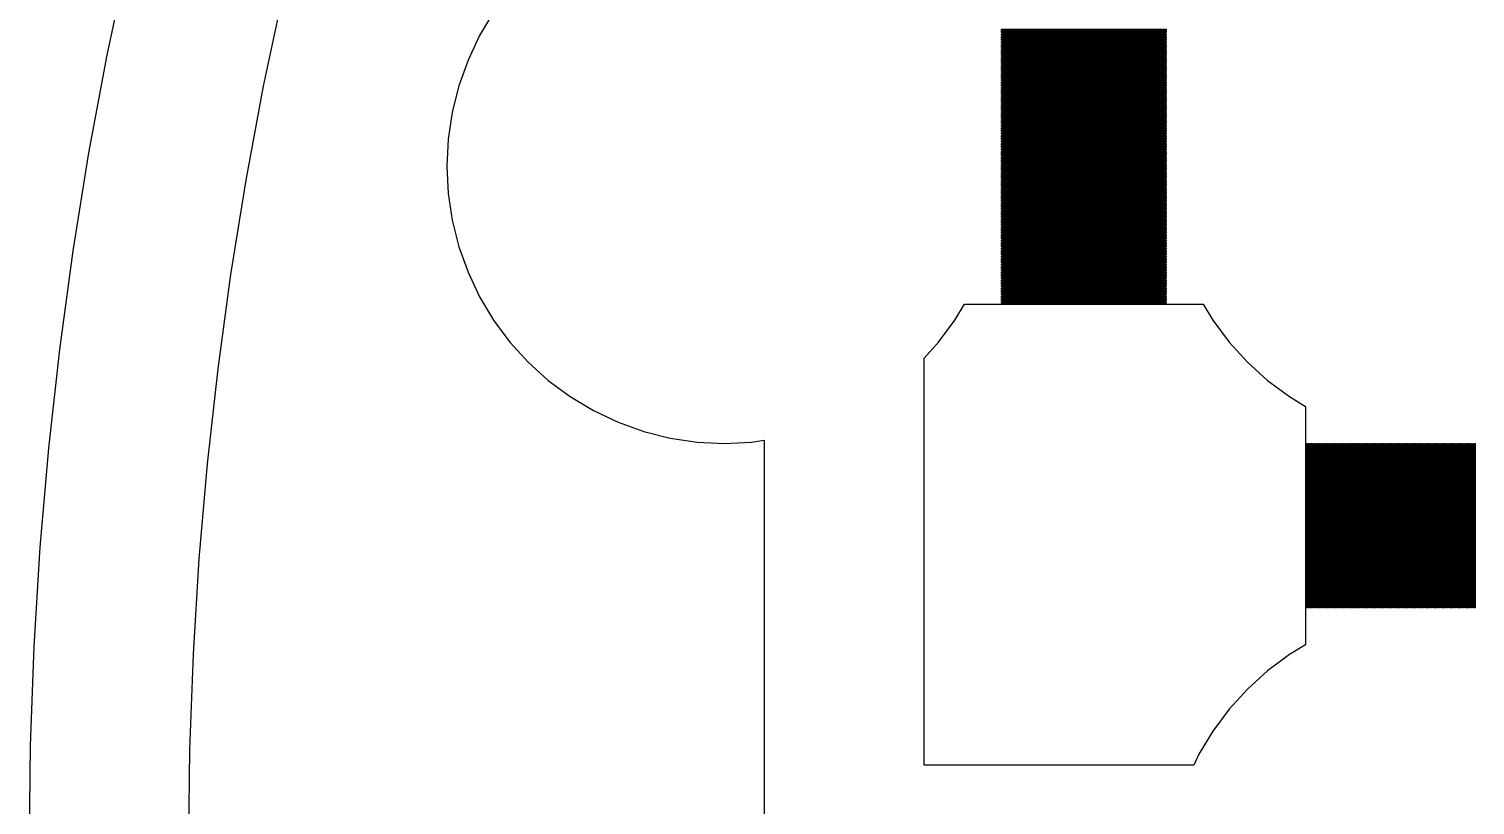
# Model space of a CAD drawing. Extents: x -10 to 91, y -24 to 82.
# Drawn here: x -10.2 to 7.89, y 27.5 to 37.22 of the extents above; entities that cross this region are included whole.
import ezdxf

# ---------------------------------------------------------------- set-up
doc = ezdxf.new("R2010")
doc.units = 0

msp = doc.modelspace()

# ---------------------------------------------------------------- linework, layer by layer
for p, q in [((-8.96809, 38.1084), (-9.2258, 36.8911)), ((-7.26424, 36.5009), (-7.01669, 37.6702)), ((-4.38519, 37.4278), (-4.56026, 37.1357)), ((-4.56026, 37.1357), (-4.70586, 36.8279)), ((1.97, 37.205), (1.97, 37.215)), ((1.97, 37.215), (4.03, 37.215)), ((4.03, 37.205), (1.97, 37.205)), ((1.97, 37.185), (1.97, 37.195)), ((1.97, 37.195), (4.03, 37.195)), ((4.03, 37.185), (1.97, 37.185)), ((1.97, 37.165), (1.97, 37.175)), ((1.97, 37.175), (4.03, 37.175)), ((4.03, 37.165), (1.97, 37.165)), ((1.97, 37.145), (1.97, 37.155)), ((1.97, 37.155), (4.03, 37.155)), ((4.03, 37.145), (1.97, 37.145)), ((1.97, 37.125), (1.97, 37.135)), ((1.97, 37.135), (4.03, 37.135)), ((4.03, 37.125), (1.97, 37.125)), ((1.97, 37.105), (1.97, 37.115)), ((1.97, 37.115), (4.03, 37.115)), ((4.03, 37.105), (1.97, 37.105)), ((1.97, 37.085), (1.97, 37.095)), ((1.97, 37.095), (4.03, 37.095)), ((4.03, 37.215), (4.03, 37.205)), ((4.03, 37.195), (4.03, 37.185)), ((4.03, 37.175), (4.03, 37.165)), ((4.03, 37.155), (4.03, 37.145)), ((4.03, 37.135), (4.03, 37.125)), ((4.03, 37.115), (4.03, 37.105)), ((4.03, 37.095), (4.03, 37.085)), ((4.03, 37.085), (1.97, 37.085)), ((1.97, 37.065), (1.97, 37.075)), ((1.97, 37.075), (4.03, 37.075)), ((4.03, 37.065), (1.97, 37.065)), ((1.97, 37.045), (1.97, 37.055)), ((1.97, 37.055), (4.03, 37.055)), ((4.03, 37.045), (1.97, 37.045)), ((1.97, 37.025), (1.97, 37.035)), ((1.97, 37.035), (4.03, 37.035)), ((4.03, 37.025), (1.97, 37.025)), ((1.97, 37.005), (1.97, 37.015)), ((1.97, 37.015), (4.03, 37.015)), ((4.03, 37.005), (1.97, 37.005)), ((1.97, 36.985), (1.97, 36.995)), ((1.97, 36.995), (4.03, 36.995)), ((4.03, 36.985), (1.97, 36.985)), ((1.97, 36.965), (1.97, 36.975)), ((1.97, 36.975), (4.03, 36.975)), ((4.03, 36.965), (1.97, 36.965)), ((1.97, 36.945), (1.97, 36.955)), ((1.97, 36.955), (4.03, 36.955)), ((4.03, 36.945), (1.97, 36.945)), ((1.97, 36.925), (1.97, 36.935)), ((1.97, 36.935), (4.03, 36.935)), ((4.03, 36.925), (1.97, 36.925)), ((1.97, 36.905), (1.97, 36.915)), ((1.97, 36.915), (4.03, 36.915)), ((4.03, 37.075), (4.03, 37.065)), ((4.03, 37.055), (4.03, 37.045)), ((4.03, 37.035), (4.03, 37.025)), ((4.03, 37.015), (4.03, 37.005)), ((4.03, 36.995), (4.03, 36.985)), ((4.03, 36.975), (4.03, 36.965)), ((4.03, 36.955), (4.03, 36.945)), ((4.03, 36.935), (4.03, 36.925)), ((4.03, 36.915), (4.03, 36.905)), ((-9.2258, 36.8911), (-9.45357, 35.6678)), ((-4.70586, 36.8279), (-4.82057, 36.5073)), ((4.03, 36.905), (1.97, 36.905)), ((1.97, 36.885), (1.97, 36.895)), ((1.97, 36.895), (4.03, 36.895)), ((4.03, 36.885), (1.97, 36.885)), ((1.97, 36.865), (1.97, 36.875)), ((1.97, 36.875), (4.03, 36.875)), ((4.03, 36.865), (1.97, 36.865)), ((1.97, 36.845), (1.97, 36.855)), ((1.97, 36.855), (4.03, 36.855)), ((4.03, 36.845), (1.97, 36.845)), ((1.97, 36.825), (1.97, 36.835)), ((1.97, 36.835), (4.03, 36.835)), ((4.03, 36.825), (1.97, 36.825)), ((1.97, 36.805), (1.97, 36.815)), ((1.97, 36.815), (4.03, 36.815)), ((4.03, 36.805), (1.97, 36.805)), ((1.97, 36.785), (1.97, 36.795)), ((1.97, 36.795), (4.03, 36.795)), ((4.03, 36.785), (1.97, 36.785)), ((1.97, 36.765), (1.97, 36.775)), ((1.97, 36.775), (4.03, 36.775)), ((4.03, 36.765), (1.97, 36.765)), ((1.97, 36.745), (1.97, 36.755)), ((1.97, 36.755), (4.03, 36.755)), ((4.03, 36.745), (1.97, 36.745)), ((1.97, 36.725), (1.97, 36.735)), ((1.97, 36.735), (4.03, 36.735)), ((4.03, 36.895), (4.03, 36.885)), ((4.03, 36.875), (4.03, 36.865)), ((4.03, 36.855), (4.03, 36.845)), ((4.03, 36.835), (4.03, 36.825)), ((4.03, 36.815), (4.03, 36.805)), ((4.03, 36.795), (4.03, 36.785)), ((4.03, 36.775), (4.03, 36.765)), ((4.03, 36.755), (4.03, 36.745)), ((4.03, 36.735), (4.03, 36.725)), ((4.03, 36.725), (1.97, 36.725)), ((1.97, 36.705), (1.97, 36.715)), ((1.97, 36.715), (4.03, 36.715)), ((4.03, 36.705), (1.97, 36.705)), ((1.97, 36.685), (1.97, 36.695)), ((1.97, 36.695), (4.03, 36.695)), ((4.03, 36.685), (1.97, 36.685)), ((1.97, 36.665), (1.97, 36.675)), ((1.97, 36.675), (4.03, 36.675)), ((4.03, 36.665), (1.97, 36.665)), ((1.97, 36.645), (1.97, 36.655)), ((1.97, 36.655), (4.03, 36.655)), ((4.03, 36.645), (1.97, 36.645)), ((1.97, 36.625), (1.97, 36.635)), ((1.97, 36.635), (4.03, 36.635)), ((4.03, 36.625), (1.97, 36.625)), ((1.97, 36.605), (1.97, 36.615)), ((1.97, 36.615), (4.03, 36.615)), ((4.03, 36.605), (1.97, 36.605)), ((1.97, 36.585), (1.97, 36.595)), ((1.97, 36.595), (4.03, 36.595)), ((4.03, 36.585), (1.97, 36.585)), ((1.97, 36.565), (1.97, 36.575)), ((1.97, 36.575), (4.03, 36.575)), ((4.03, 36.565), (1.97, 36.565)), ((1.97, 36.545), (1.97, 36.555)), ((1.97, 36.555), (4.03, 36.555)), ((4.03, 36.715), (4.03, 36.705)), ((4.03, 36.695), (4.03, 36.685)), ((4.03, 36.675), (4.03, 36.665)), ((4.03, 36.655), (4.03, 36.645)), ((4.03, 36.635), (4.03, 36.625)), ((4.03, 36.615), (4.03, 36.605)), ((4.03, 36.595), (4.03, 36.585)), ((4.03, 36.575), (4.03, 36.565)), ((4.03, 36.555), (4.03, 36.545)), ((-7.48302, 35.3258), (-7.26424, 36.5009)), ((-4.82057, 36.5073), (-4.90332, 36.177)), ((4.03, 36.545), (1.97, 36.545)), ((1.97, 36.525), (1.97, 36.535)), ((1.97, 36.535), (4.03, 36.535)), ((4.03, 36.525), (1.97, 36.525)), ((1.97, 36.505), (1.97, 36.515)), ((1.97, 36.515), (4.03, 36.515)), ((4.03, 36.505), (1.97, 36.505)), ((1.97, 36.485), (1.97, 36.495)), ((1.97, 36.495), (4.03, 36.495)), ((4.03, 36.485), (1.97, 36.485)), ((1.97, 36.465), (1.97, 36.475)), ((1.97, 36.475), (4.03, 36.475)), ((4.03, 36.465), (1.97, 36.465)), ((1.97, 36.445), (1.97, 36.455)), ((1.97, 36.455), (4.03, 36.455)), ((4.03, 36.445), (1.97, 36.445)), ((1.97, 36.425), (1.97, 36.435)), ((1.97, 36.435), (4.03, 36.435)), ((4.03, 36.425), (1.97, 36.425)), ((1.97, 36.405), (1.97, 36.415)), ((1.97, 36.415), (4.03, 36.415)), ((4.03, 36.405), (1.97, 36.405)), ((1.97, 36.385), (1.97, 36.395)), ((1.97, 36.395), (4.03, 36.395)), ((4.03, 36.385), (1.97, 36.385)), ((1.97, 36.365), (1.97, 36.375)), ((1.97, 36.375), (4.03, 36.375)), ((4.03, 36.535), (4.03, 36.525)), ((4.03, 36.515), (4.03, 36.505)), ((4.03, 36.495), (4.03, 36.485)), ((4.03, 36.475), (4.03, 36.465)), ((4.03, 36.455), (4.03, 36.445)), ((4.03, 36.435), (4.03, 36.425)), ((4.03, 36.415), (4.03, 36.405)), ((4.03, 36.395), (4.03, 36.385)), ((4.03, 36.375), (4.03, 36.365)), ((4.03, 36.365), (1.97, 36.365)), ((1.97, 36.345), (1.97, 36.355)), ((1.97, 36.355), (4.03, 36.355)), ((4.03, 36.345), (1.97, 36.345)), ((1.97, 36.325), (1.97, 36.335)), ((1.97, 36.335), (4.03, 36.335)), ((4.03, 36.325), (1.97, 36.325)), ((1.97, 36.305), (1.97, 36.315)), ((1.97, 36.315), (4.03, 36.315)), ((4.03, 36.305), (1.97, 36.305)), ((1.97, 36.285), (1.97, 36.295)), ((1.97, 36.295), (4.03, 36.295)), ((4.03, 36.285), (1.97, 36.285)), ((1.97, 36.265), (1.97, 36.275)), ((1.97, 36.275), (4.03, 36.275)), ((4.03, 36.265), (1.97, 36.265)), ((1.97, 36.245), (1.97, 36.255)), ((1.97, 36.255), (4.03, 36.255)), ((4.03, 36.245), (1.97, 36.245)), ((1.97, 36.225), (1.97, 36.235)), ((1.97, 36.235), (4.03, 36.235)), ((4.03, 36.225), (1.97, 36.225)), ((1.97, 36.205), (1.97, 36.215)), ((1.97, 36.215), (4.03, 36.215)), ((4.03, 36.205), (1.97, 36.205)), ((1.97, 36.185), (1.97, 36.195)), ((1.97, 36.195), (4.03, 36.195)), ((4.03, 36.355), (4.03, 36.345)), ((4.03, 36.335), (4.03, 36.325)), ((4.03, 36.315), (4.03, 36.305)), ((4.03, 36.295), (4.03, 36.285)), ((4.03, 36.275), (4.03, 36.265)), ((4.03, 36.255), (4.03, 36.245)), ((4.03, 36.235), (4.03, 36.225)), ((4.03, 36.215), (4.03, 36.205)), ((4.03, 36.195), (4.03, 36.185)), ((-4.90332, 36.177), (-4.95328, 35.8401)), ((4.03, 36.185), (1.97, 36.185)), ((1.97, 36.165), (1.97, 36.175)), ((1.97, 36.175), (4.03, 36.175)), ((4.03, 36.165), (1.97, 36.165)), ((1.97, 36.145), (1.97, 36.155)), ((1.97, 36.155), (4.03, 36.155)), ((4.03, 36.145), (1.97, 36.145)), ((1.97, 36.125), (1.97, 36.135)), ((1.97, 36.135), (4.03, 36.135)), ((4.03, 36.125), (1.97, 36.125)), ((1.97, 36.105), (1.97, 36.115)), ((1.97, 36.115), (4.03, 36.115)), ((4.03, 36.105), (1.97, 36.105)), ((1.97, 36.085), (1.97, 36.095)), ((1.97, 36.095), (4.03, 36.095)), ((4.03, 36.085), (1.97, 36.085)), ((1.97, 36.065), (1.97, 36.075)), ((1.97, 36.075), (4.03, 36.075)), ((4.03, 36.065), (1.97, 36.065)), ((1.97, 36.045), (1.97, 36.055)), ((1.97, 36.055), (4.03, 36.055)), ((4.03, 36.045), (1.97, 36.045)), ((1.97, 36.025), (1.97, 36.035)), ((1.97, 36.035), (4.03, 36.035)), ((4.03, 36.025), (1.97, 36.025)), ((1.97, 36.005), (1.97, 36.015)), ((1.97, 36.015), (4.03, 36.015)), ((4.03, 36.175), (4.03, 36.165)), ((4.03, 36.155), (4.03, 36.145)), ((4.03, 36.135), (4.03, 36.125)), ((4.03, 36.115), (4.03, 36.105)), ((4.03, 36.095), (4.03, 36.085)), ((4.03, 36.075), (4.03, 36.065)), ((4.03, 36.055), (4.03, 36.045)), ((4.03, 36.035), (4.03, 36.025)), ((4.03, 36.015), (4.03, 36.005)), ((-4.95328, 35.8401), (-4.96999, 35.5)), ((4.03, 36.005), (1.97, 36.005)), ((1.97, 35.985), (1.97, 35.995)), ((1.97, 35.995), (4.03, 35.995)), ((4.03, 35.985), (1.97, 35.985)), ((1.97, 35.965), (1.97, 35.975)), ((1.97, 35.975), (4.03, 35.975)), ((4.03, 35.965), (1.97, 35.965)), ((1.97, 35.945), (1.97, 35.955)), ((1.97, 35.955), (4.03, 35.955)), ((4.03, 35.945), (1.97, 35.945)), ((1.97, 35.925), (1.97, 35.935)), ((1.97, 35.935), (4.03, 35.935)), ((4.03, 35.925), (1.97, 35.925)), ((1.97, 35.905), (1.97, 35.915)), ((1.97, 35.915), (4.03, 35.915)), ((4.03, 35.905), (1.97, 35.905)), ((1.97, 35.885), (1.97, 35.895)), ((1.97, 35.895), (4.03, 35.895)), ((4.03, 35.885), (1.97, 35.885)), ((1.97, 35.865), (1.97, 35.875)), ((1.97, 35.875), (4.03, 35.875)), ((4.03, 35.865), (1.97, 35.865)), ((1.97, 35.845), (1.97, 35.855)), ((1.97, 35.855), (4.03, 35.855)), ((4.03, 35.845), (1.97, 35.845)), ((1.97, 35.825), (1.97, 35.835)), ((1.97, 35.835), (4.03, 35.835)), ((4.03, 35.995), (4.03, 35.985)), ((4.03, 35.975), (4.03, 35.965)), ((4.03, 35.955), (4.03, 35.945)), ((4.03, 35.935), (4.03, 35.925)), ((4.03, 35.915), (4.03, 35.905)), ((4.03, 35.895), (4.03, 35.885)), ((4.03, 35.875), (4.03, 35.865)), ((4.03, 35.855), (4.03, 35.845)), ((4.03, 35.835), (4.03, 35.825)), ((-9.45357, 35.6678), (-9.65125, 34.4392)), ((4.03, 35.825), (1.97, 35.825)), ((1.97, 35.805), (1.97, 35.815)), ((1.97, 35.815), (4.03, 35.815)), ((4.03, 35.805), (1.97, 35.805)), ((1.97, 35.785), (1.97, 35.795)), ((1.97, 35.795), (4.03, 35.795)), ((4.03, 35.785), (1.97, 35.785)), ((1.97, 35.765), (1.97, 35.775)), ((1.97, 35.775), (4.03, 35.775)), ((4.03, 35.765), (1.97, 35.765)), ((1.97, 35.745), (1.97, 35.755)), ((1.97, 35.755), (4.03, 35.755)), ((4.03, 35.745), (1.97, 35.745)), ((1.97, 35.725), (1.97, 35.735)), ((1.97, 35.735), (4.03, 35.735)), ((4.03, 35.725), (1.97, 35.725)), ((1.97, 35.705), (1.97, 35.715)), ((1.97, 35.715), (4.03, 35.715)), ((4.03, 35.705), (1.97, 35.705)), ((1.97, 35.685), (1.97, 35.695)), ((1.97, 35.695), (4.03, 35.695)), ((4.03, 35.685), (1.97, 35.685)), ((1.97, 35.665), (1.97, 35.675)), ((1.97, 35.675), (4.03, 35.675)), ((4.03, 35.665), (1.97, 35.665)), ((1.97, 35.645), (1.97, 35.655)), ((1.97, 35.655), (4.03, 35.655)), ((4.03, 35.815), (4.03, 35.805)), ((4.03, 35.795), (4.03, 35.785)), ((4.03, 35.775), (4.03, 35.765)), ((4.03, 35.755), (4.03, 35.745)), ((4.03, 35.735), (4.03, 35.725)), ((4.03, 35.715), (4.03, 35.705)), ((4.03, 35.695), (4.03, 35.685)), ((4.03, 35.675), (4.03, 35.665)), ((4.03, 35.655), (4.03, 35.645)), ((-4.96999, 35.5), (-4.95328, 35.1599)), ((4.03, 35.645), (1.97, 35.645)), ((1.97, 35.625), (1.97, 35.635)), ((1.97, 35.635), (4.03, 35.635)), ((4.03, 35.625), (1.97, 35.625)), ((1.97, 35.605), (1.97, 35.615)), ((1.97, 35.615), (4.03, 35.615)), ((4.03, 35.605), (1.97, 35.605)), ((1.97, 35.585), (1.97, 35.595)), ((1.97, 35.595), (4.03, 35.595)), ((4.03, 35.585), (1.97, 35.585)), ((1.97, 35.565), (1.97, 35.575)), ((1.97, 35.575), (4.03, 35.575)), ((4.03, 35.565), (1.97, 35.565)), ((1.97, 35.545), (1.97, 35.555)), ((1.97, 35.555), (4.03, 35.555)), ((4.03, 35.545), (1.97, 35.545)), ((1.97, 35.525), (1.97, 35.535)), ((1.97, 35.535), (4.03, 35.535)), ((4.03, 35.525), (1.97, 35.525)), ((1.97, 35.505), (1.97, 35.515)), ((1.97, 35.515), (4.03, 35.515)), ((4.03, 35.505), (1.97, 35.505)), ((1.97, 35.485), (1.97, 35.495)), ((1.97, 35.495), (4.03, 35.495)), ((4.03, 35.485), (1.97, 35.485)), ((1.97, 35.465), (1.97, 35.475)), ((1.97, 35.475), (4.03, 35.475)), ((4.03, 35.635), (4.03, 35.625)), ((4.03, 35.615), (4.03, 35.605)), ((4.03, 35.595), (4.03, 35.585)), ((4.03, 35.575), (4.03, 35.565)), ((4.03, 35.555), (4.03, 35.545)), ((4.03, 35.535), (4.03, 35.525)), ((4.03, 35.515), (4.03, 35.505)), ((4.03, 35.495), (4.03, 35.485)), ((4.03, 35.475), (4.03, 35.465)), ((-7.67288, 34.1458), (-7.48302, 35.3258)), ((4.03, 35.465), (1.97, 35.465)), ((1.97, 35.445), (1.97, 35.455)), ((1.97, 35.455), (4.03, 35.455)), ((4.03, 35.445), (1.97, 35.445)), ((1.97, 35.425), (1.97, 35.435)), ((1.97, 35.435), (4.03, 35.435)), ((4.03, 35.425), (1.97, 35.425)), ((1.97, 35.405), (1.97, 35.415)), ((1.97, 35.415), (4.03, 35.415)), ((4.03, 35.405), (1.97, 35.405)), ((1.97, 35.385), (1.97, 35.395)), ((1.97, 35.395), (4.03, 35.395)), ((4.03, 35.385), (1.97, 35.385)), ((1.97, 35.365), (1.97, 35.375)), ((1.97, 35.375), (4.03, 35.375)), ((4.03, 35.365), (1.97, 35.365)), ((1.97, 35.345), (1.97, 35.355)), ((1.97, 35.355), (4.03, 35.355)), ((4.03, 35.345), (1.97, 35.345)), ((1.97, 35.325), (1.97, 35.335)), ((1.97, 35.335), (4.03, 35.335)), ((4.03, 35.325), (1.97, 35.325)), ((1.97, 35.305), (1.97, 35.315)), ((1.97, 35.315), (4.03, 35.315)), ((4.03, 35.305), (1.97, 35.305)), ((1.97, 35.285), (1.97, 35.295)), ((1.97, 35.295), (4.03, 35.295)), ((4.03, 35.455), (4.03, 35.445)), ((4.03, 35.435), (4.03, 35.425)), ((4.03, 35.415), (4.03, 35.405)), ((4.03, 35.395), (4.03, 35.385)), ((4.03, 35.375), (4.03, 35.365)), ((4.03, 35.355), (4.03, 35.345)), ((4.03, 35.335), (4.03, 35.325)), ((4.03, 35.315), (4.03, 35.305)), ((4.03, 35.295), (4.03, 35.285)), ((-4.95328, 35.1599), (-4.90332, 34.823)), ((4.03, 35.285), (1.97, 35.285)), ((1.97, 35.265), (1.97, 35.275)), ((1.97, 35.275), (4.03, 35.275)), ((4.03, 35.265), (1.97, 35.265)), ((1.97, 35.245), (1.97, 35.255)), ((1.97, 35.255), (4.03, 35.255)), ((4.03, 35.245), (1.97, 35.245)), ((1.97, 35.225), (1.97, 35.235)), ((1.97, 35.235), (4.03, 35.235)), ((4.03, 35.225), (1.97, 35.225)), ((1.97, 35.205), (1.97, 35.215)), ((1.97, 35.215), (4.03, 35.215)), ((4.03, 35.205), (1.97, 35.205)), ((1.97, 35.185), (1.97, 35.195)), ((1.97, 35.195), (4.03, 35.195)), ((4.03, 35.185), (1.97, 35.185)), ((1.97, 35.165), (1.97, 35.175)), ((1.97, 35.175), (4.03, 35.175)), ((4.03, 35.165), (1.97, 35.165)), ((1.97, 35.145), (1.97, 35.155)), ((1.97, 35.155), (4.03, 35.155)), ((4.03, 35.145), (1.97, 35.145)), ((1.97, 35.125), (1.97, 35.135)), ((1.97, 35.135), (4.03, 35.135)), ((4.03, 35.125), (1.97, 35.125)), ((1.97, 35.105), (1.97, 35.115)), ((1.97, 35.115), (4.03, 35.115)), ((4.03, 35.105), (1.97, 35.105)), ((4.03, 35.275), (4.03, 35.265)), ((4.03, 35.255), (4.03, 35.245)), ((4.03, 35.235), (4.03, 35.225)), ((4.03, 35.215), (4.03, 35.205)), ((4.03, 35.195), (4.03, 35.185)), ((4.03, 35.175), (4.03, 35.165)), ((4.03, 35.155), (4.03, 35.145)), ((4.03, 35.135), (4.03, 35.125)), ((4.03, 35.115), (4.03, 35.105)), ((1.97, 35.085), (1.97, 35.095)), ((1.97, 35.095), (4.03, 35.095)), ((4.03, 35.085), (1.97, 35.085)), ((1.97, 35.065), (1.97, 35.075)), ((1.97, 35.075), (4.03, 35.075)), ((4.03, 35.065), (1.97, 35.065)), ((1.97, 35.045), (1.97, 35.055)), ((1.97, 35.055), (4.03, 35.055)), ((4.03, 35.045), (1.97, 35.045)), ((1.97, 35.025), (1.97, 35.035)), ((1.97, 35.035), (4.03, 35.035)), ((4.03, 35.025), (1.97, 35.025)), ((1.97, 35.005), (1.97, 35.015)), ((1.97, 35.015), (4.03, 35.015)), ((4.03, 35.005), (1.97, 35.005)), ((1.97, 34.985), (1.97, 34.995)), ((1.97, 34.995), (4.03, 34.995)), ((4.03, 34.985), (1.97, 34.985)), ((1.97, 34.965), (1.97, 34.975)), ((1.97, 34.975), (4.03, 34.975)), ((4.03, 34.965), (1.97, 34.965)), ((1.97, 34.945), (1.97, 34.955)), ((1.97, 34.955), (4.03, 34.955)), ((4.03, 34.945), (1.97, 34.945)), ((1.97, 34.925), (1.97, 34.935)), ((1.97, 34.935), (4.03, 34.935)), ((4.03, 34.925), (1.97, 34.925)), ((4.03, 35.095), (4.03, 35.085)), ((4.03, 35.075), (4.03, 35.065)), ((4.03, 35.055), (4.03, 35.045)), ((4.03, 35.035), (4.03, 35.025)), ((4.03, 35.015), (4.03, 35.005)), ((4.03, 34.995), (4.03, 34.985)), ((4.03, 34.975), (4.03, 34.965)), ((4.03, 34.955), (4.03, 34.945)), ((4.03, 34.935), (4.03, 34.925)), ((-4.90332, 34.823), (-4.82057, 34.4927)), ((1.97, 34.905), (1.97, 34.915)), ((1.97, 34.915), (4.03, 34.915)), ((4.03, 34.905), (1.97, 34.905)), ((1.97, 34.885), (1.97, 34.895)), ((1.97, 34.895), (4.03, 34.895)), ((4.03, 34.885), (1.97, 34.885)), ((1.97, 34.865), (1.97, 34.875)), ((1.97, 34.875), (4.03, 34.875)), ((4.03, 34.865), (1.97, 34.865)), ((1.97, 34.845), (1.97, 34.855)), ((1.97, 34.855), (4.03, 34.855)), ((4.03, 34.845), (1.97, 34.845)), ((1.97, 34.825), (1.97, 34.835)), ((1.97, 34.835), (4.03, 34.835)), ((4.03, 34.825), (1.97, 34.825)), ((1.97, 34.805), (1.97, 34.815)), ((1.97, 34.815), (4.03, 34.815)), ((4.03, 34.805), (1.97, 34.805)), ((1.97, 34.785), (1.97, 34.795)), ((1.97, 34.795), (4.03, 34.795)), ((4.03, 34.785), (1.97, 34.785)), ((1.97, 34.765), (1.97, 34.775)), ((1.97, 34.775), (4.03, 34.775)), ((4.03, 34.765), (1.97, 34.765)), ((1.97, 34.745), (1.97, 34.755)), ((1.97, 34.755), (4.03, 34.755)), ((4.03, 34.745), (1.97, 34.745)), ((4.03, 34.915), (4.03, 34.905)), ((4.03, 34.895), (4.03, 34.885)), ((4.03, 34.875), (4.03, 34.865)), ((4.03, 34.855), (4.03, 34.845)), ((4.03, 34.835), (4.03, 34.825)), ((4.03, 34.815), (4.03, 34.805)), ((4.03, 34.795), (4.03, 34.785)), ((4.03, 34.775), (4.03, 34.765)), ((4.03, 34.755), (4.03, 34.745)), ((1.97, 34.725), (1.97, 34.735)), ((1.97, 34.735), (4.03, 34.735)), ((4.03, 34.725), (1.97, 34.725)), ((1.97, 34.705), (1.97, 34.715)), ((1.97, 34.715), (4.03, 34.715)), ((4.03, 34.705), (1.97, 34.705)), ((1.97, 34.685), (1.97, 34.695)), ((1.97, 34.695), (4.03, 34.695)), ((4.03, 34.685), (1.97, 34.685)), ((1.97, 34.665), (1.97, 34.675)), ((1.97, 34.675), (4.03, 34.675)), ((4.03, 34.665), (1.97, 34.665)), ((1.97, 34.645), (1.97, 34.655)), ((1.97, 34.655), (4.03, 34.655)), ((4.03, 34.645), (1.97, 34.645)), ((1.97, 34.625), (1.97, 34.635)), ((1.97, 34.635), (4.03, 34.635)), ((4.03, 34.625), (1.97, 34.625)), ((1.97, 34.605), (1.97, 34.615)), ((1.97, 34.615), (4.03, 34.615)), ((4.03, 34.605), (1.97, 34.605)), ((1.97, 34.585), (1.97, 34.595)), ((1.97, 34.595), (4.03, 34.595)), ((4.03, 34.585), (1.97, 34.585)), ((1.97, 34.565), (1.97, 34.575)), ((1.97, 34.575), (4.03, 34.575)), ((4.03, 34.565), (1.97, 34.565)), ((4.03, 34.735), (4.03, 34.725)), ((4.03, 34.715), (4.03, 34.705)), ((4.03, 34.695), (4.03, 34.685)), ((4.03, 34.675), (4.03, 34.665)), ((4.03, 34.655), (4.03, 34.645)), ((4.03, 34.635), (4.03, 34.625)), ((4.03, 34.615), (4.03, 34.605)), ((4.03, 34.595), (4.03, 34.585)), ((4.03, 34.575), (4.03, 34.565)), ((-9.65125, 34.4392), (-9.81871, 33.2062)), ((-4.82057, 34.4927), (-4.70586, 34.1721)), ((1.97, 34.545), (1.97, 34.555)), ((1.97, 34.555), (4.03, 34.555)), ((4.03, 34.545), (1.97, 34.545)), ((1.97, 34.525), (1.97, 34.535)), ((1.97, 34.535), (4.03, 34.535)), ((4.03, 34.525), (1.97, 34.525)), ((1.97, 34.505), (1.97, 34.515)), ((1.97, 34.515), (4.03, 34.515)), ((4.03, 34.505), (1.97, 34.505)), ((1.97, 34.485), (1.97, 34.495)), ((1.97, 34.495), (4.03, 34.495)), ((4.03, 34.485), (1.97, 34.485)), ((1.97, 34.465), (1.97, 34.475)), ((1.97, 34.475), (4.03, 34.475)), ((4.03, 34.465), (1.97, 34.465)), ((1.97, 34.445), (1.97, 34.455)), ((1.97, 34.455), (4.03, 34.455)), ((4.03, 34.445), (1.97, 34.445)), ((1.97, 34.425), (1.97, 34.435)), ((1.97, 34.435), (4.03, 34.435)), ((4.03, 34.425), (1.97, 34.425)), ((1.97, 34.405), (1.97, 34.415)), ((1.97, 34.415), (4.03, 34.415)), ((4.03, 34.405), (1.97, 34.405)), ((1.97, 34.385), (1.97, 34.395)), ((1.97, 34.395), (4.03, 34.395)), ((4.03, 34.385), (1.97, 34.385)), ((4.03, 34.555), (4.03, 34.545)), ((4.03, 34.535), (4.03, 34.525)), ((4.03, 34.515), (4.03, 34.505)), ((4.03, 34.495), (4.03, 34.485)), ((4.03, 34.475), (4.03, 34.465)), ((4.03, 34.455), (4.03, 34.445)), ((4.03, 34.435), (4.03, 34.425)), ((4.03, 34.415), (4.03, 34.405)), ((4.03, 34.395), (4.03, 34.385)), ((1.97, 34.365), (1.97, 34.375)), ((1.97, 34.375), (4.03, 34.375)), ((4.03, 34.365), (1.97, 34.365)), ((1.97, 34.345), (1.97, 34.355)), ((1.97, 34.355), (4.03, 34.355)), ((4.03, 34.345), (1.97, 34.345)), ((1.97, 34.325), (1.97, 34.335)), ((1.97, 34.335), (4.03, 34.335)), ((4.03, 34.325), (1.97, 34.325)), ((1.97, 34.305), (1.97, 34.315)), ((1.97, 34.315), (4.03, 34.315)), ((4.03, 34.305), (1.97, 34.305)), ((1.97, 34.285), (1.97, 34.295)), ((1.97, 34.295), (4.03, 34.295)), ((4.03, 34.285), (1.97, 34.285)), ((1.97, 34.265), (1.97, 34.275)), ((1.97, 34.275), (4.03, 34.275)), ((4.03, 34.265), (1.97, 34.265)), ((1.97, 34.245), (1.97, 34.255)), ((1.97, 34.255), (4.03, 34.255)), ((4.03, 34.245), (1.97, 34.245)), ((1.97, 34.225), (1.97, 34.235)), ((1.97, 34.235), (4.03, 34.235)), ((4.03, 34.225), (1.97, 34.225)), ((1.97, 34.205), (1.97, 34.215)), ((1.97, 34.215), (4.03, 34.215)), ((4.03, 34.205), (1.97, 34.205)), ((4.03, 34.375), (4.03, 34.365)), ((4.03, 34.355), (4.03, 34.345)), ((4.03, 34.335), (4.03, 34.325)), ((4.03, 34.315), (4.03, 34.305)), ((4.03, 34.295), (4.03, 34.285)), ((4.03, 34.275), (4.03, 34.265)), ((4.03, 34.255), (4.03, 34.245)), ((4.03, 34.235), (4.03, 34.225)), ((4.03, 34.215), (4.03, 34.205)), ((-7.83374, 32.9614), (-7.67288, 34.1458)), ((-4.70586, 34.1721), (-4.56026, 33.8643)), ((1.97, 34.185), (1.97, 34.195)), ((1.97, 34.195), (4.03, 34.195)), ((4.03, 34.185), (1.97, 34.185)), ((1.97, 34.165), (1.97, 34.175)), ((1.97, 34.175), (4.03, 34.175)), ((4.03, 34.165), (1.97, 34.165)), ((1.97, 34.145), (1.97, 34.155)), ((1.97, 34.155), (4.03, 34.155)), ((4.03, 34.145), (1.97, 34.145)), ((1.97, 34.125), (1.97, 34.135)), ((1.97, 34.135), (4.03, 34.135)), ((4.03, 34.125), (1.97, 34.125)), ((1.97, 34.105), (1.97, 34.115)), ((1.97, 34.115), (4.03, 34.115)), ((4.03, 34.105), (1.97, 34.105)), ((1.97, 34.085), (1.97, 34.095)), ((1.97, 34.095), (4.03, 34.095)), ((4.03, 34.085), (1.97, 34.085)), ((1.97, 34.065), (1.97, 34.075)), ((1.97, 34.075), (4.03, 34.075)), ((4.03, 34.065), (1.97, 34.065)), ((1.97, 34.045), (1.97, 34.055)), ((1.97, 34.055), (4.03, 34.055)), ((4.03, 34.045), (1.97, 34.045)), ((1.97, 34.025), (1.97, 34.035)), ((1.97, 34.035), (4.03, 34.035)), ((4.03, 34.025), (1.97, 34.025)), ((4.03, 34.195), (4.03, 34.185)), ((4.03, 34.175), (4.03, 34.165)), ((4.03, 34.155), (4.03, 34.145)), ((4.03, 34.135), (4.03, 34.125)), ((4.03, 34.115), (4.03, 34.105)), ((4.03, 34.095), (4.03, 34.085)), ((4.03, 34.075), (4.03, 34.065)), ((4.03, 34.055), (4.03, 34.045)), ((4.03, 34.035), (4.03, 34.025)), ((-4.56026, 33.8643), (-4.38519, 33.5722)), ((1.97, 34.005), (1.97, 34.015)), ((1.97, 34.015), (4.03, 34.015)), ((4.03, 34.005), (1.97, 34.005)), ((1.97, 33.985), (1.97, 33.995)), ((1.97, 33.995), (4.03, 33.995)), ((4.03, 33.985), (1.97, 33.985)), ((1.97, 33.965), (1.97, 33.975)), ((1.97, 33.975), (4.03, 33.975)), ((4.03, 33.965), (1.97, 33.965)), ((1.97, 33.945), (1.97, 33.955)), ((1.97, 33.955), (4.03, 33.955)), ((4.03, 33.945), (1.97, 33.945)), ((1.97, 33.925), (1.97, 33.935)), ((1.97, 33.935), (4.03, 33.935)), ((4.03, 33.925), (1.97, 33.925)), ((1.97, 33.905), (1.97, 33.915)), ((1.97, 33.915), (4.03, 33.915)), ((4.03, 33.905), (1.97, 33.905)), ((1.97, 33.885), (1.97, 33.895)), ((1.97, 33.895), (4.03, 33.895)), ((4.03, 33.885), (1.97, 33.885)), ((1.97, 33.865), (1.97, 33.875)), ((1.97, 33.875), (4.03, 33.875)), ((4.03, 33.865), (1.97, 33.865)), ((1.97, 33.845), (1.97, 33.855)), ((1.97, 33.855), (4.03, 33.855)), ((4.03, 33.845), (1.97, 33.845)), ((4.03, 34.015), (4.03, 34.005)), ((4.03, 33.995), (4.03, 33.985)), ((4.03, 33.975), (4.03, 33.965)), ((4.03, 33.955), (4.03, 33.945)), ((4.03, 33.935), (4.03, 33.925)), ((4.03, 33.915), (4.03, 33.905)), ((4.03, 33.895), (4.03, 33.885)), ((4.03, 33.875), (4.03, 33.865)), ((4.03, 33.855), (4.03, 33.845)), ((1.38521, 33.5722), (1.50677, 33.775)), ((1.50677, 33.775), (4.49323, 33.775)), ((1.97, 33.825), (1.97, 33.835)), ((1.97, 33.835), (4.03, 33.835)), ((4.03, 33.825), (1.97, 33.825)), ((1.97, 33.805), (1.97, 33.815)), ((1.97, 33.815), (4.03, 33.815)), ((4.03, 33.805), (1.97, 33.805)), ((1.97, 33.785), (1.97, 33.795)), ((1.97, 33.795), (4.03, 33.795)), ((4.03, 33.785), (1.97, 33.785)), ((4.03, 33.835), (4.03, 33.825)), ((4.03, 33.815), (4.03, 33.805)), ((4.03, 33.795), (4.03, 33.785)), ((4.49323, 33.775), (4.61479, 33.5722)), ((-4.38519, 33.5722), (-4.18234, 33.2987)), ((1.18236, 33.2987), (1.38521, 33.5722)), ((4.61479, 33.5722), (4.81764, 33.2987)), ((-4.18234, 33.2987), (-3.95366, 33.0463)), ((1, 33.0975), (1.18236, 33.2987)), ((4.81764, 33.2987), (5.04633, 33.0463)), ((-9.81871, 33.2062), (-9.95586, 31.9695)), ((-7.96548, 31.7734), (-7.83374, 32.9614)), ((-3.95366, 33.0463), (-3.70134, 32.8177)), ((1, 28), (1, 33.0975)), ((5.04633, 33.0463), (5.29865, 32.8177)), ((-3.70134, 32.8177), (-3.42783, 32.6148)), ((5.29865, 32.8177), (5.57217, 32.6148)), ((-3.42783, 32.6148), (-3.13574, 32.4397)), ((5.57217, 32.6148), (5.77501, 32.4932)), ((-3.13574, 32.4397), (-2.82791, 32.2941)), ((5.77501, 32.4932), (5.77501, 29.5068)), ((-2.82791, 32.2941), (-2.50728, 32.1794)), ((-2.50728, 32.1794), (-2.17696, 32.0967)), ((-2.17696, 32.0967), (-1.84012, 32.0467)), ((-1.84012, 32.0467), (-1.5, 32.03)), ((-1.5, 32.03), (-1.15987, 32.0467)), ((-1.15987, 32.0467), (-1, 32.0704)), ((-1, 32.0704), (-1, 13.5)), ((5.785, 29.97), (5.785, 32.03)), ((5.785, 32.03), (5.79501, 32.03)), ((5.79501, 32.03), (5.79501, 29.97)), ((5.80501, 29.97), (5.80501, 32.03)), ((5.80501, 32.03), (5.815, 32.03)), ((5.815, 32.03), (5.815, 29.97)), ((5.82501, 29.97), (5.82501, 32.03)), ((5.82501, 32.03), (5.83501, 32.03)), ((5.83501, 32.03), (5.83501, 29.97)), ((5.845, 29.97), (5.845, 32.03)), ((5.845, 32.03), (5.85501, 32.03)), ((5.85501, 32.03), (5.85501, 29.97)), ((5.86501, 29.97), (5.86501, 32.03)), ((5.86501, 32.03), (5.875, 32.03)), ((5.875, 32.03), (5.875, 29.97)), ((5.88501, 29.97), (5.88501, 32.03)), ((5.88501, 32.03), (5.895, 32.03)), ((5.895, 32.03), (5.895, 29.97)), ((5.90501, 29.97), (5.90501, 32.03)), ((5.90501, 32.03), (5.91501, 32.03)), ((5.91501, 32.03), (5.91501, 29.97)), ((5.925, 29.97), (5.925, 32.03)), ((5.925, 32.03), (5.93501, 32.03)), ((5.93501, 32.03), (5.93501, 29.97)), ((5.94501, 29.97), (5.94501, 32.03)), ((5.94501, 32.03), (5.955, 32.03)), ((5.955, 32.03), (5.955, 29.97)), ((5.96501, 29.97), (5.96501, 32.03)), ((5.96501, 32.03), (5.97501, 32.03)), ((5.97501, 32.03), (5.97501, 29.97)), ((5.985, 29.97), (5.985, 32.03)), ((5.985, 32.03), (5.99501, 32.03)), ((5.99501, 32.03), (5.99501, 29.97)), ((6.005, 29.97), (6.005, 32.03)), ((6.005, 32.03), (6.01501, 32.03)), ((6.01501, 32.03), (6.01501, 29.97)), ((6.02501, 29.97), (6.02501, 32.03)), ((6.02501, 32.03), (6.035, 32.03)), ((6.035, 32.03), (6.035, 29.97)), ((6.04501, 29.97), (6.04501, 32.03)), ((6.04501, 32.03), (6.05501, 32.03)), ((6.05501, 32.03), (6.05501, 29.97)), ((6.065, 29.97), (6.065, 32.03)), ((6.065, 32.03), (6.07501, 32.03)), ((6.07501, 32.03), (6.07501, 29.97)), ((6.08501, 29.97), (6.08501, 32.03)), ((6.08501, 32.03), (6.095, 32.03)), ((6.095, 32.03), (6.095, 29.97)), ((6.10501, 29.97), (6.10501, 32.03)), ((6.10501, 32.03), (6.11501, 32.03)), ((6.11501, 32.03), (6.11501, 29.97)), ((6.125, 29.97), (6.125, 32.03)), ((6.125, 32.03), (6.13501, 32.03)), ((6.13501, 32.03), (6.13501, 29.97)), ((6.145, 29.97), (6.145, 32.03)), ((6.145, 32.03), (6.15501, 32.03)), ((6.15501, 32.03), (6.15501, 29.97)), ((6.16501, 29.97), (6.16501, 32.03)), ((6.16501, 32.03), (6.175, 32.03)), ((6.175, 32.03), (6.175, 29.97)), ((6.18501, 29.97), (6.18501, 32.03)), ((6.18501, 32.03), (6.19501, 32.03)), ((6.19501, 32.03), (6.19501, 29.97)), ((6.205, 29.97), (6.205, 32.03)), ((6.205, 32.03), (6.21501, 32.03)), ((6.21501, 32.03), (6.21501, 29.97)), ((6.22501, 29.97), (6.22501, 32.03)), ((6.22501, 32.03), (6.235, 32.03)), ((6.235, 32.03), (6.235, 29.97)), ((6.24501, 29.97), (6.24501, 32.03)), ((6.24501, 32.03), (6.255, 32.03)), ((6.255, 32.03), (6.255, 29.97)), ((6.26501, 29.97), (6.26501, 32.03)), ((6.26501, 32.03), (6.27501, 32.03)), ((6.27501, 32.03), (6.27501, 29.97)), ((6.285, 29.97), (6.285, 32.03)), ((6.285, 32.03), (6.29501, 32.03)), ((6.29501, 32.03), (6.29501, 29.97)), ((6.30501, 29.97), (6.30501, 32.03)), ((6.30501, 32.03), (6.315, 32.03)), ((6.315, 32.03), (6.315, 29.97)), ((6.32501, 29.97), (6.32501, 32.03)), ((6.32501, 32.03), (6.33501, 32.03)), ((6.33501, 32.03), (6.33501, 29.97)), ((6.345, 29.97), (6.345, 32.03)), ((6.345, 32.03), (6.35501, 32.03)), ((6.35501, 32.03), (6.35501, 29.97)), ((6.36501, 29.97), (6.36501, 32.03)), ((6.36501, 32.03), (6.375, 32.03)), ((6.375, 32.03), (6.375, 29.97)), ((6.38501, 29.97), (6.38501, 32.03)), ((6.38501, 32.03), (6.395, 32.03)), ((6.395, 32.03), (6.395, 29.97)), ((6.40501, 29.97), (6.40501, 32.03)), ((6.40501, 32.03), (6.41501, 32.03)), ((6.41501, 32.03), (6.41501, 29.97)), ((6.425, 29.97), (6.425, 32.03)), ((6.425, 32.03), (6.43501, 32.03)), ((6.43501, 32.03), (6.43501, 29.97)), ((6.44501, 29.97), (6.44501, 32.03)), ((6.44501, 32.03), (6.455, 32.03)), ((6.455, 32.03), (6.455, 29.97)), ((6.46501, 29.97), (6.46501, 32.03)), ((6.46501, 32.03), (6.47501, 32.03)), ((6.47501, 32.03), (6.47501, 29.97)), ((6.485, 29.97), (6.485, 32.03)), ((6.485, 32.03), (6.49501, 32.03)), ((6.49501, 32.03), (6.49501, 29.97)), ((6.505, 29.97), (6.505, 32.03)), ((6.505, 32.03), (6.51501, 32.03)), ((6.51501, 32.03), (6.51501, 29.97)), ((6.52501, 29.97), (6.52501, 32.03)), ((6.52501, 32.03), (6.535, 32.03)), ((6.535, 32.03), (6.535, 29.97)), ((6.54501, 29.97), (6.54501, 32.03)), ((6.54501, 32.03), (6.55501, 32.03)), ((6.55501, 32.03), (6.55501, 29.97)), ((6.565, 29.97), (6.565, 32.03)), ((6.565, 32.03), (6.57501, 32.03)), ((6.57501, 32.03), (6.57501, 29.97)), ((6.58501, 29.97), (6.58501, 32.03)), ((6.58501, 32.03), (6.595, 32.03)), ((6.595, 32.03), (6.595, 29.97)), ((6.60501, 29.97), (6.60501, 32.03)), ((6.60501, 32.03), (6.61501, 32.03)), ((6.61501, 32.03), (6.61501, 29.97)), ((6.625, 29.97), (6.625, 32.03)), ((6.625, 32.03), (6.63501, 32.03)), ((6.63501, 32.03), (6.63501, 29.97)), ((6.645, 29.97), (6.645, 32.03)), ((6.645, 32.03), (6.65501, 32.03)), ((6.65501, 32.03), (6.65501, 29.97)), ((6.66501, 29.97), (6.66501, 32.03)), ((6.66501, 32.03), (6.675, 32.03)), ((6.675, 32.03), (6.675, 29.97)), ((6.68501, 29.97), (6.68501, 32.03)), ((6.68501, 32.03), (6.69501, 32.03)), ((6.69501, 32.03), (6.69501, 29.97)), ((6.705, 29.97), (6.705, 32.03)), ((6.705, 32.03), (6.71501, 32.03)), ((6.71501, 32.03), (6.71501, 29.97)), ((6.72501, 29.97), (6.72501, 32.03)), ((6.72501, 32.03), (6.735, 32.03)), ((6.735, 32.03), (6.735, 29.97)), ((6.74501, 29.97), (6.74501, 32.03)), ((6.74501, 32.03), (6.755, 32.03)), ((6.755, 32.03), (6.755, 29.97)), ((6.76501, 29.97), (6.76501, 32.03)), ((6.76501, 32.03), (6.77501, 32.03)), ((6.77501, 32.03), (6.77501, 29.97)), ((6.785, 29.97), (6.785, 32.03)), ((6.785, 32.03), (6.79501, 32.03)), ((6.79501, 32.03), (6.79501, 29.97)), ((6.80501, 29.97), (6.80501, 32.03)), ((6.80501, 32.03), (6.815, 32.03)), ((6.815, 32.03), (6.815, 29.97)), ((6.82501, 29.97), (6.82501, 32.03)), ((6.82501, 32.03), (6.83501, 32.03)), ((6.83501, 32.03), (6.83501, 29.97)), ((6.845, 29.97), (6.845, 32.03)), ((6.845, 32.03), (6.85501, 32.03)), ((6.85501, 32.03), (6.85501, 29.97)), ((6.86501, 29.97), (6.86501, 32.03)), ((6.86501, 32.03), (6.875, 32.03)), ((6.875, 32.03), (6.875, 29.97)), ((6.88501, 29.97), (6.88501, 32.03)), ((6.88501, 32.03), (6.895, 32.03)), ((6.895, 32.03), (6.895, 29.97)), ((6.90501, 29.97), (6.90501, 32.03)), ((6.90501, 32.03), (6.91501, 32.03)), ((6.91501, 32.03), (6.91501, 29.97)), ((6.925, 29.97), (6.925, 32.03)), ((6.925, 32.03), (6.93501, 32.03)), ((6.93501, 32.03), (6.93501, 29.97)), ((6.94501, 29.97), (6.94501, 32.03)), ((6.94501, 32.03), (6.955, 32.03)), ((6.955, 32.03), (6.955, 29.97)), ((6.96501, 29.97), (6.96501, 32.03)), ((6.96501, 32.03), (6.97501, 32.03)), ((6.97501, 32.03), (6.97501, 29.97)), ((6.985, 29.97), (6.985, 32.03)), ((6.985, 32.03), (6.99501, 32.03)), ((6.99501, 32.03), (6.99501, 29.97)), ((7.005, 29.97), (7.005, 32.03)), ((7.005, 32.03), (7.01501, 32.03)), ((7.01501, 32.03), (7.01501, 29.97)), ((7.02501, 29.97), (7.02501, 32.03)), ((7.02501, 32.03), (7.035, 32.03)), ((7.035, 32.03), (7.035, 29.97)), ((7.04501, 29.97), (7.04501, 32.03)), ((7.04501, 32.03), (7.05501, 32.03)), ((7.05501, 32.03), (7.05501, 29.97)), ((7.065, 29.97), (7.065, 32.03)), ((7.065, 32.03), (7.07501, 32.03)), ((7.07501, 32.03), (7.07501, 29.97)), ((7.08501, 29.97), (7.08501, 32.03)), ((7.08501, 32.03), (7.095, 32.03)), ((7.095, 32.03), (7.095, 29.97)), ((7.10501, 29.97), (7.10501, 32.03)), ((7.10501, 32.03), (7.11501, 32.03)), ((7.11501, 32.03), (7.11501, 29.97)), ((7.125, 29.97), (7.125, 32.03)), ((7.125, 32.03), (7.13501, 32.03)), ((7.13501, 32.03), (7.13501, 29.97)), ((7.145, 29.97), (7.145, 32.03)), ((7.145, 32.03), (7.15501, 32.03)), ((7.15501, 32.03), (7.15501, 29.97)), ((7.16501, 29.97), (7.16501, 32.03)), ((7.16501, 32.03), (7.175, 32.03)), ((7.175, 32.03), (7.175, 29.97)), ((7.18501, 29.97), (7.18501, 32.03)), ((7.18501, 32.03), (7.19501, 32.03)), ((7.19501, 32.03), (7.19501, 29.97)), ((7.205, 29.97), (7.205, 32.03)), ((7.205, 32.03), (7.21501, 32.03)), ((7.21501, 32.03), (7.21501, 29.97)), ((7.22501, 29.97), (7.22501, 32.03)), ((7.22501, 32.03), (7.235, 32.03)), ((7.235, 32.03), (7.235, 29.97)), ((7.24501, 29.97), (7.24501, 32.03)), ((7.24501, 32.03), (7.255, 32.03)), ((7.255, 32.03), (7.255, 29.97)), ((7.26501, 29.97), (7.26501, 32.03)), ((7.26501, 32.03), (7.27501, 32.03)), ((7.27501, 32.03), (7.27501, 29.97)), ((7.285, 29.97), (7.285, 32.03)), ((7.285, 32.03), (7.29501, 32.03)), ((7.29501, 32.03), (7.29501, 29.97)), ((7.30501, 29.97), (7.30501, 32.03)), ((7.30501, 32.03), (7.315, 32.03)), ((7.315, 32.03), (7.315, 29.97)), ((7.32501, 29.97), (7.32501, 32.03)), ((7.32501, 32.03), (7.33501, 32.03)), ((7.33501, 32.03), (7.33501, 29.97)), ((7.345, 29.97), (7.345, 32.03)), ((7.345, 32.03), (7.35501, 32.03)), ((7.35501, 32.03), (7.35501, 29.97)), ((7.36501, 29.97), (7.36501, 32.03)), ((7.36501, 32.03), (7.375, 32.03)), ((7.375, 32.03), (7.375, 29.97)), ((7.38501, 29.97), (7.38501, 32.03)), ((7.38501, 32.03), (7.395, 32.03)), ((7.395, 32.03), (7.395, 29.97)), ((7.40501, 29.97), (7.40501, 32.03)), ((7.40501, 32.03), (7.41501, 32.03)), ((7.41501, 32.03), (7.41501, 29.97)), ((7.425, 29.97), (7.425, 32.03)), ((7.425, 32.03), (7.43501, 32.03)), ((7.43501, 32.03), (7.43501, 29.97)), ((7.44501, 29.97), (7.44501, 32.03)), ((7.44501, 32.03), (7.455, 32.03)), ((7.455, 32.03), (7.455, 29.97)), ((7.46501, 29.97), (7.46501, 32.03)), ((7.46501, 32.03), (7.47501, 32.03)), ((7.47501, 32.03), (7.47501, 29.97)), ((7.485, 29.97), (7.485, 32.03)), ((7.485, 32.03), (7.49501, 32.03)), ((7.49501, 32.03), (7.49501, 29.97)), ((7.50499, 29.97), (7.50499, 32.03)), ((7.50499, 32.03), (7.515, 32.03)), ((7.515, 32.03), (7.515, 29.97)), ((7.52499, 29.97), (7.52499, 32.03)), ((7.52499, 32.03), (7.53499, 32.03)), ((7.53499, 32.03), (7.53499, 29.97)), ((7.545, 29.97), (7.545, 32.03)), ((7.545, 32.03), (7.55499, 32.03)), ((7.55499, 32.03), (7.55499, 29.97)), ((7.56499, 29.97), (7.56499, 32.03)), ((7.56499, 32.03), (7.575, 32.03)), ((7.575, 32.03), (7.575, 29.97)), ((7.58499, 29.97), (7.58499, 32.03)), ((7.58499, 32.03), (7.59499, 32.03)), ((7.59499, 32.03), (7.59499, 29.97)), ((7.605, 29.97), (7.605, 32.03)), ((7.605, 32.03), (7.61499, 32.03)), ((7.61499, 32.03), (7.61499, 29.97)), ((7.625, 29.97), (7.625, 32.03)), ((7.625, 32.03), (7.63499, 32.03)), ((7.63499, 32.03), (7.63499, 29.97)), ((7.64499, 29.97), (7.64499, 32.03)), ((7.64499, 32.03), (7.655, 32.03)), ((7.655, 32.03), (7.655, 29.97)), ((7.66499, 29.97), (7.66499, 32.03)), ((7.66499, 32.03), (7.67499, 32.03)), ((7.67499, 32.03), (7.67499, 29.97)), ((7.685, 29.97), (7.685, 32.03)), ((7.685, 32.03), (7.69499, 32.03)), ((7.69499, 32.03), (7.69499, 29.97)), ((7.70499, 29.97), (7.70499, 32.03)), ((7.70499, 32.03), (7.715, 32.03)), ((7.715, 32.03), (7.715, 29.97)), ((7.72499, 29.97), (7.72499, 32.03)), ((7.72499, 32.03), (7.73499, 32.03)), ((7.73499, 32.03), (7.73499, 29.97)), ((7.745, 29.97), (7.745, 32.03)), ((7.745, 32.03), (7.75499, 32.03)), ((7.75499, 32.03), (7.75499, 29.97)), ((7.765, 29.97), (7.765, 32.03)), ((7.765, 32.03), (7.77499, 32.03)), ((7.77499, 32.03), (7.77499, 29.97)), ((7.78499, 29.97), (7.78499, 32.03)), ((7.78499, 32.03), (7.795, 32.03)), ((7.795, 32.03), (7.795, 29.97)), ((7.80499, 29.97), (7.80499, 32.03)), ((7.80499, 32.03), (7.81499, 32.03)), ((7.81499, 32.03), (7.81499, 29.97)), ((7.825, 29.97), (7.825, 32.03)), ((7.825, 32.03), (7.83499, 32.03)), ((7.83499, 32.03), (7.83499, 29.97)), ((7.84499, 29.97), (7.84499, 32.03)), ((7.84499, 32.03), (7.855, 32.03)), ((7.855, 32.03), (7.855, 29.97)), ((7.86499, 29.97), (7.86499, 32.03)), ((7.86499, 32.03), (7.875, 32.03)), ((7.875, 32.03), (7.875, 29.97)), ((7.88499, 29.97), (7.88499, 32.03)), ((7.88499, 32.03), (7.89499, 32.03)), ((7.89499, 32.03), (7.89499, 29.97)), ((-9.95586, 31.9695), (-10.0626, 30.7297)), ((-8.06804, 30.5826), (-7.96548, 31.7734)), ((-10.0626, 30.7297), (-10.1389, 29.4877)), ((-8.14133, 29.3896), (-8.06804, 30.5826)), ((5.79501, 29.97), (5.785, 29.97)), ((5.815, 29.97), (5.80501, 29.97)), ((5.83501, 29.97), (5.82501, 29.97)), ((5.85501, 29.97), (5.845, 29.97)), ((5.875, 29.97), (5.86501, 29.97)), ((5.895, 29.97), (5.88501, 29.97)), ((5.91501, 29.97), (5.90501, 29.97)), ((5.93501, 29.97), (5.925, 29.97)), ((5.955, 29.97), (5.94501, 29.97)), ((5.97501, 29.97), (5.96501, 29.97)), ((5.99501, 29.97), (5.985, 29.97)), ((6.01501, 29.97), (6.005, 29.97)), ((6.035, 29.97), (6.02501, 29.97)), ((6.05501, 29.97), (6.04501, 29.97)), ((6.07501, 29.97), (6.065, 29.97)), ((6.095, 29.97), (6.08501, 29.97)), ((6.11501, 29.97), (6.10501, 29.97)), ((6.13501, 29.97), (6.125, 29.97)), ((6.15501, 29.97), (6.145, 29.97)), ((6.175, 29.97), (6.16501, 29.97)), ((6.19501, 29.97), (6.18501, 29.97)), ((6.21501, 29.97), (6.205, 29.97)), ((6.235, 29.97), (6.22501, 29.97)), ((6.255, 29.97), (6.24501, 29.97)), ((6.27501, 29.97), (6.26501, 29.97)), ((6.29501, 29.97), (6.285, 29.97)), ((6.315, 29.97), (6.30501, 29.97)), ((6.33501, 29.97), (6.32501, 29.97)), ((6.35501, 29.97), (6.345, 29.97)), ((6.375, 29.97), (6.36501, 29.97)), ((6.395, 29.97), (6.38501, 29.97)), ((6.41501, 29.97), (6.40501, 29.97)), ((6.43501, 29.97), (6.425, 29.97)), ((6.455, 29.97), (6.44501, 29.97)), ((6.47501, 29.97), (6.46501, 29.97)), ((6.49501, 29.97), (6.485, 29.97)), ((6.51501, 29.97), (6.505, 29.97)), ((6.535, 29.97), (6.52501, 29.97)), ((6.55501, 29.97), (6.54501, 29.97)), ((6.57501, 29.97), (6.565, 29.97)), ((6.595, 29.97), (6.58501, 29.97)), ((6.61501, 29.97), (6.60501, 29.97)), ((6.63501, 29.97), (6.625, 29.97)), ((6.65501, 29.97), (6.645, 29.97)), ((6.675, 29.97), (6.66501, 29.97)), ((6.69501, 29.97), (6.68501, 29.97)), ((6.71501, 29.97), (6.705, 29.97)), ((6.735, 29.97), (6.72501, 29.97)), ((6.755, 29.97), (6.74501, 29.97)), ((6.77501, 29.97), (6.76501, 29.97)), ((6.79501, 29.97), (6.785, 29.97)), ((6.815, 29.97), (6.80501, 29.97)), ((6.83501, 29.97), (6.82501, 29.97)), ((6.85501, 29.97), (6.845, 29.97)), ((6.875, 29.97), (6.86501, 29.97)), ((6.895, 29.97), (6.88501, 29.97)), ((6.91501, 29.97), (6.90501, 29.97)), ((6.93501, 29.97), (6.925, 29.97)), ((6.955, 29.97), (6.94501, 29.97)), ((6.97501, 29.97), (6.96501, 29.97)), ((6.99501, 29.97), (6.985, 29.97)), ((7.01501, 29.97), (7.005, 29.97)), ((7.035, 29.97), (7.02501, 29.97)), ((7.05501, 29.97), (7.04501, 29.97)), ((7.07501, 29.97), (7.065, 29.97)), ((7.095, 29.97), (7.08501, 29.97)), ((7.11501, 29.97), (7.10501, 29.97)), ((7.13501, 29.97), (7.125, 29.97)), ((7.15501, 29.97), (7.145, 29.97)), ((7.175, 29.97), (7.16501, 29.97)), ((7.19501, 29.97), (7.18501, 29.97)), ((7.21501, 29.97), (7.205, 29.97)), ((7.235, 29.97), (7.22501, 29.97)), ((7.255, 29.97), (7.24501, 29.97)), ((7.27501, 29.97), (7.26501, 29.97)), ((7.29501, 29.97), (7.285, 29.97)), ((7.315, 29.97), (7.30501, 29.97)), ((7.33501, 29.97), (7.32501, 29.97)), ((7.35501, 29.97), (7.345, 29.97)), ((7.375, 29.97), (7.36501, 29.97)), ((7.395, 29.97), (7.38501, 29.97)), ((7.41501, 29.97), (7.40501, 29.97)), ((7.43501, 29.97), (7.425, 29.97)), ((7.455, 29.97), (7.44501, 29.97)), ((7.47501, 29.97), (7.46501, 29.97)), ((7.49501, 29.97), (7.485, 29.97)), ((7.515, 29.97), (7.50499, 29.97)), ((7.53499, 29.97), (7.52499, 29.97)), ((7.55499, 29.97), (7.545, 29.97)), ((7.575, 29.97), (7.56499, 29.97)), ((7.59499, 29.97), (7.58499, 29.97)), ((7.61499, 29.97), (7.605, 29.97)), ((7.63499, 29.97), (7.625, 29.97)), ((7.655, 29.97), (7.64499, 29.97)), ((7.67499, 29.97), (7.66499, 29.97)), ((7.69499, 29.97), (7.685, 29.97)), ((7.715, 29.97), (7.70499, 29.97)), ((7.73499, 29.97), (7.72499, 29.97)), ((7.75499, 29.97), (7.745, 29.97)), ((7.77499, 29.97), (7.765, 29.97)), ((7.795, 29.97), (7.78499, 29.97)), ((7.81499, 29.97), (7.80499, 29.97)), ((7.83499, 29.97), (7.825, 29.97)), ((7.855, 29.97), (7.84499, 29.97)), ((7.875, 29.97), (7.86499, 29.97)), ((7.89499, 29.97), (7.88499, 29.97)), ((5.77501, 29.5068), (5.57217, 29.3852)), ((-10.1389, 29.4877), (-10.1847, 28.2442)), ((-8.18532, 28.1951), (-8.14133, 29.3896)), ((5.57217, 29.3852), (5.29866, 29.1824)), ((5.29866, 29.1824), (5.04634, 28.9537)), ((5.04634, 28.9537), (4.81766, 28.7014)), ((4.81766, 28.7014), (4.61481, 28.4278)), ((4.61481, 28.4278), (4.43974, 28.1358)), ((-10.1847, 28.2442), (-10.2, 27)), ((-8.2, 27), (-8.18532, 28.1951)), ((4.43974, 28.1358), (4.37553, 28)), ((4.37553, 28), (1, 28))]:
    msp.add_line(p, q)

doc.saveas('drawing.dxf')
